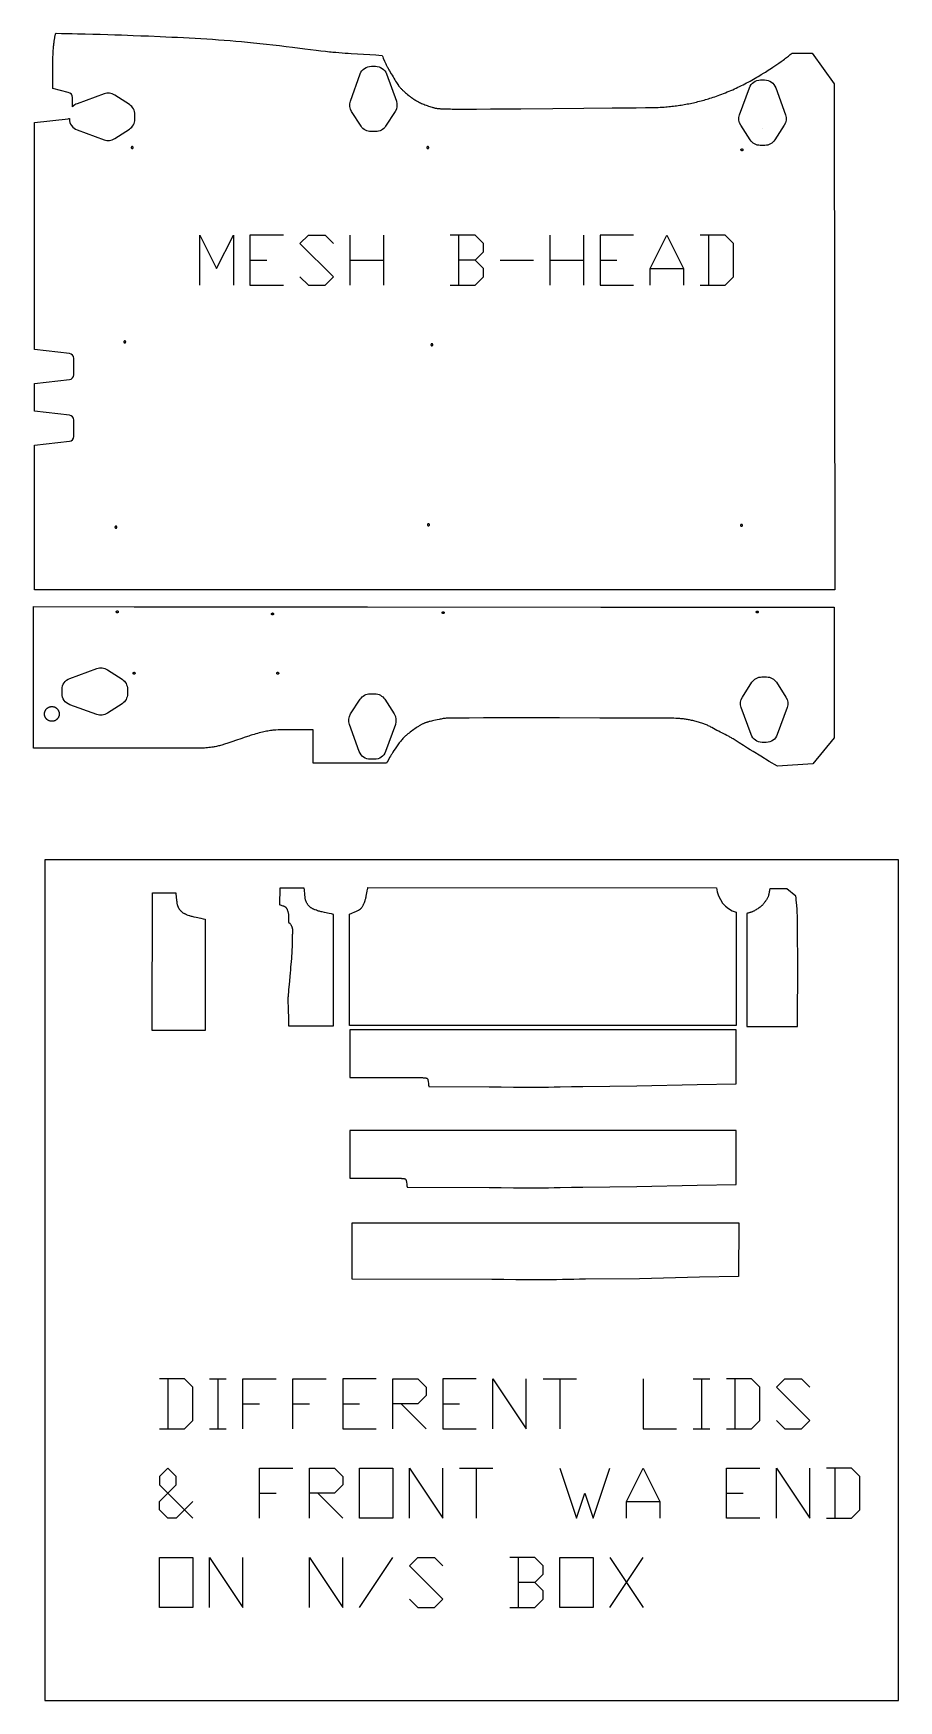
# Model space of a CAD drawing. Extents: x 0 to 9532, y -5852 to 7.
# Drawn here: x 0 to 1758, y -5852 to -2465 of the extents above; entities that cross this region are included whole.
import ezdxf

# ---------------------------------------------------------------- set-up
doc = ezdxf.new("R2010")
doc.units = 0
doc.layers.add('Default_Layer', color=1, linetype='CONTINUOUS')

msp = doc.modelspace()

# ---------------------------------------------------------------- linework, layer by layer
at = {"layer": 'Default_Layer'}
for points in [[(79.6, -2613.7), (79.6, -2594.7, 0.374799), (71, -2584.8), (39.7, -2576.9), (39.7, -2569.3), (39.6, -2565.7), (39.6, -2561.6), (39.5, -2556.2), (39.4, -2549.7), (39.4, -2542.4), (39.4, -2538.4), (39.4, -2534.3), (39.4, -2530.1), (39.5, -2525.8), (39.6, -2521.4), (39.7, -2517), (39.9, -2512.5), (40, -2508.1), (40.3, -2503.7), (40.5, -2499.3), (40.8, -2495), (41.2, -2490.9), (41.3, -2488.8), (41.5, -2486.9), (41.7, -2484.9), (42, -2483), (42.2, -2481.1), (42.4, -2479.3), (42.7, -2477.5), (43, -2475.8), (43.3, -2474.2), (43.6, -2472.6), (43.9, -2471.1), (44.2, -2469.6), (44.6, -2468.2), (44.9, -2466.9), (45.3, -2465.7), (45.7, -2464.5), (46.1, -2464.5), (57, -2464.7), (68, -2464.8), (78.9, -2465), (89.8, -2465.2), (105.2, -2465.6), (120.6, -2466), (136, -2466.4), (151.4, -2466.8), (165.3, -2467.3), (179.2, -2467.8), (190.9, -2468.2), (202.5, -2468.7), (218.1, -2469.3), (233.6, -2469.9), (257.3, -2470.9), (269.2, -2471.5), (281.1, -2472), (293, -2472.6), (304.9, -2473.2), (316.8, -2473.8), (328.7, -2474.5), (340.5, -2475.2), (352.4, -2475.9), (364.2, -2476.7), (376, -2477.5), (387.8, -2478.3), (399.5, -2479.2), (411.2, -2480.2), (422.9, -2481.1), (428.8, -2481.7), (434.8, -2482.2), (441, -2482.9), (447.3, -2483.5), (453.7, -2484.2), (460.2, -2484.9), (466.7, -2485.6), (473.3, -2486.3), (486.7, -2487.9), (500, -2489.5), (513.3, -2491.1), (526.4, -2492.7), (551.4, -2495.9), (563.1, -2497.3), (574.1, -2498.7), (584.2, -2499.9), (593.4, -2501), (597.6, -2501.5), (601.5, -2501.9), (605.1, -2502.3), (608.4, -2502.6), (614.6, -2503.1), (620.8, -2503.6), (627.1, -2504.1), (633.3, -2504.6), (639.6, -2505), (645.8, -2505.4), (658.3, -2506.2), (670.8, -2507), (683.3, -2507.7), (695.8, -2508.5), (702, -2508.9), (708.3, -2509.3), (709.6, -2512.2), (710.8, -2515.2), (713.4, -2521), (714.7, -2523.9), (716, -2526.8), (716.7, -2528.3), (717.4, -2529.7), (718.1, -2531.1), (718.8, -2532.5), (719.7, -2534.2), (720.8, -2536.2), (722.1, -2538.5), (723.6, -2541), (726.9, -2546.7), (728.6, -2549.7), (730.5, -2552.8), (732.3, -2555.8), (734.1, -2558.7), (735.8, -2561.5), (737.4, -2564.2), (739, -2566.5), (740.3, -2568.6), (741.5, -2570.3), (742, -2571), (742.5, -2571.6), (743.3, -2572.7), (744.2, -2573.7), (745.1, -2574.7), (746, -2575.8), (746.9, -2576.7), (747.9, -2577.7), (748.8, -2578.7), (749.8, -2579.7), (750.8, -2580.6), (751.8, -2581.5), (753.8, -2583.4), (755.9, -2585.1), (758, -2586.9), (760.2, -2588.8), (762.7, -2590.8), (764.1, -2591.9), (765.5, -2593), (767, -2594.1), (768.4, -2595.2), (770, -2596.3), (771.5, -2597.4), (773.1, -2598.4), (774.7, -2599.5), (776.3, -2600.5), (777.9, -2601.4), (779.4, -2602.3), (781, -2603.2), (782.6, -2604), (784.4, -2604.9), (786.4, -2605.8), (788.4, -2606.8), (790.6, -2607.7), (792.8, -2608.6), (795.2, -2609.6), (797.6, -2610.5), (800, -2611.4), (802.5, -2612.3), (805, -2613.1), (807.5, -2613.9), (810.1, -2614.7), (811.3, -2615), (812.6, -2615.3), (813.8, -2615.6), (815, -2615.9), (816.2, -2616.2), (817.4, -2616.4), (818.6, -2616.7), (819.9, -2616.9), (821.3, -2617.1), (822.7, -2617.2), (824.2, -2617.4), (825.7, -2617.5), (827.3, -2617.6), (828.9, -2617.7), (832.2, -2617.9), (835.8, -2618), (839.4, -2618.1), (843.1, -2618.2), (847, -2618.2), (850.8, -2618.3), (858.5, -2618.3), (862.4, -2618.3), (866.1, -2618.4), (869.8, -2618.5), (873.4, -2618.6), (899.8, -2618.4), (928.4, -2618.1), (990.3, -2617.6), (1054.9, -2617.1), (1118.2, -2616.6), (1175.9, -2616), (1201.5, -2615.8), (1224.1, -2615.6), (1243.3, -2615.3), (1258.5, -2615.1), (1264.5, -2615), (1269.3, -2614.9), (1272.9, -2614.8), (1274.2, -2614.7), (1275.1, -2614.7), (1278.3, -2614.5), (1281.4, -2614.2), (1284.6, -2614), (1287.7, -2613.7), (1290.8, -2613.4), (1294, -2613.1), (1297.1, -2612.7), (1300.3, -2612.3), (1303.4, -2612), (1306.5, -2611.5), (1309.6, -2611.1), (1312.8, -2610.7), (1315.9, -2610.2), (1319, -2609.7), (1322.1, -2609.1), (1325.2, -2608.6), (1328.3, -2608), (1331.4, -2607.4), (1334.5, -2606.8), (1337.6, -2606.1), (1340.7, -2605.5), (1343.8, -2604.8), (1346.8, -2604.1), (1349.9, -2603.3), (1353, -2602.6), (1356.1, -2601.8), (1359.1, -2601), (1362.2, -2600.1), (1365.2, -2599.2), (1368.3, -2598.4), (1371.3, -2597.4), (1374.3, -2596.5), (1377.4, -2595.5), (1380.6, -2594.4), (1384, -2593.3), (1387.4, -2592.1), (1390.9, -2590.8), (1394.6, -2589.4), (1398.2, -2588.1), (1401.9, -2586.6), (1405.7, -2585.2), (1409.4, -2583.6), (1413.2, -2582.1), (1416.9, -2580.5), (1420.6, -2579), (1424.2, -2577.4), (1427.7, -2575.8), (1431.2, -2574.2), (1434.6, -2572.5), (1438.1, -2570.8), (1441.6, -2569), (1445.1, -2567.2), (1448.7, -2565.4), (1452.2, -2563.5), (1455.7, -2561.6), (1459.1, -2559.7), (1462.5, -2557.7), (1465.9, -2555.8), (1469.2, -2553.9), (1472.4, -2552), (1475.5, -2550.2), (1478.5, -2548.4), (1484.1, -2545), (1486.9, -2543.3), (1489.8, -2541.4), (1492.8, -2539.5), (1495.9, -2537.4), (1499, -2535.3), (1502.1, -2533.2), (1508.2, -2529), (1513.9, -2525.1), (1518.9, -2521.6), (1522.9, -2518.7), (1525.7, -2516.7), (1527.7, -2515.3), (1529.7, -2513.8), (1531.6, -2512.3), (1533.6, -2510.8), (1537.5, -2507.7), (1541.4, -2504.7), (1581.8, -2504.7), (1626.5, -2567.1), (1627.2, -3081.2), (1628, -3595.3), (2.2, -3595.3), (2.2, -3301.1), (73.6, -3293.3, 0.374799), (82.2, -3283.4), (82.2, -3250, 0.374799), (73.6, -3240.1), (2.2, -3232.3), (2.2, -3175.9), (73.6, -3168, 0.374799), (82.2, -3158.1), (82.2, -3124.8, 0.374799), (73.6, -3114.9), (2.2, -3107), (2.2, -2645.8), (71, -2637.9, 0.058202), (73.2, -2637.4), (73.2, -2638.3, 0.315467), (89.1, -2660.8), (144.1, -2680.8, 0.234214), (165.3, -2678.4), (195.2, -2659.1, 0.25446), (206.2, -2638.9), (206.2, -2629.4, 0.25446), (195.2, -2609.2), (165.3, -2589.9, 0.234214), (144.1, -2587.5), (89.1, -2607.5, 0.119444), (79.6, -2613.7)], [(690.6, -2531.3), (694.8, -2531.3, -0.315467), (717.3, -2547.1), (737.3, -2602.2, -0.234214), (734.9, -2623.3), (715.6, -2653.2, -0.25446), (695.4, -2664.2), (685.8, -2664.2, -0.25446), (665.7, -2653.2), (646.4, -2623.3, -0.234214), (644, -2602.2), (663.9, -2547.1, -0.315467), (686.5, -2531.3), (690.6, -2531.3)], [(1481.1, -2559.2), (1485.2, -2559.2, -0.315467), (1507.8, -2575), (1527.7, -2630.1, -0.234214), (1525.3, -2651.3), (1506, -2681.2, -0.25446), (1485.9, -2692.2), (1476.3, -2692.2, -0.25446), (1456.2, -2681.2), (1436.9, -2651.3, -0.234214), (1434.5, -2630.1), (1454.4, -2575, -0.315467), (1477, -2559.2), (1481.1, -2559.2)], [(58.2, -3801.6), (58.2, -3797.5, -0.315467), (74, -3774.9), (129.1, -3754.9, -0.234214), (150.3, -3757.3), (180.2, -3776.7, -0.25446), (191.2, -3796.8), (191.2, -3806.4, -0.25446), (180.2, -3826.5), (150.3, -3845.8, -0.234214), (129.1, -3848.2), (74, -3828.3, -0.315467), (58.2, -3805.7), (58.2, -3801.6)], [(1484.5, -3904.9), (1480.3, -3904.9, -0.315467), (1457.8, -3889.1), (1437.8, -3834, -0.234214), (1440.2, -3812.8), (1459.5, -3782.9, -0.25446), (1479.7, -3772), (1489.2, -3772, -0.25446), (1509.4, -3782.9), (1528.7, -3812.8, -0.234214), (1531.1, -3834), (1511.1, -3889.1, -0.315467), (1488.6, -3904.9), (1484.5, -3904.9)], [(688.7, -3939.2), (684.5, -3939.2, -0.315467), (662, -3923.4), (642, -3868.3, -0.234214), (644.4, -3847.2), (663.7, -3817.2, -0.25446), (683.9, -3806.3), (693.4, -3806.3, -0.25446), (713.6, -3817.2), (732.9, -3847.2, -0.234214), (735.3, -3868.3), (715.3, -3923.4, -0.315467), (692.8, -3939.2), (688.7, -3939.2)], [(1427.4, -4250), (1427.4, -4480), (642.4, -4480), (642.4, -4253.6), (643.8, -4252.9), (645.3, -4252.3), (646.9, -4251.6), (648.5, -4251), (651.7, -4249.7), (653.2, -4249.1), (654.8, -4248.5), (656.4, -4247.8), (657.8, -4247.2), (659.3, -4246.5), (660.6, -4245.8), (661.3, -4245.4), (661.9, -4245.1), (662.5, -4244.7), (663, -4244.3), (663.6, -4243.9), (664.1, -4243.5), (664.6, -4243.1), (665, -4242.7), (665.4, -4242.3), (665.9, -4241.9), (666.3, -4241.4), (666.6, -4241), (667, -4240.5), (667.4, -4240), (668, -4239.1), (668.7, -4238.1), (669.3, -4237), (669.8, -4235.9), (670.4, -4234.9), (670.9, -4233.8), (671.4, -4232.6), (671.8, -4231.5), (672.3, -4230.4), (673.1, -4228.1), (673.9, -4225.8), (674.3, -4224.6), (674.7, -4223.4), (675.1, -4222), (675.5, -4220.5), (675.9, -4218.9), (676.2, -4217.3), (676.9, -4213.9), (677.6, -4210.4), (678.3, -4206.8), (679, -4203.3), (679.3, -4201.6), (679.7, -4200), (1387.9, -4200.3, 0.305173), (1427.4, -4250)]]:
    msp.add_lwpolyline(points, format="xyb", close=True, dxfattribs=at)
for points in [[(1481.3, -2657.4), (1481.3, -2657.4), (1481.3, -2657.4), (1481.3, -2657.4), (1481.3, -2657.4)], [(198.8, -2696.6), (198.8, -2696.8), (198.9, -2697), (198.9, -2697.2), (199, -2697.3), (199.1, -2697.5), (199.2, -2697.7), (199.3, -2697.8), (199.4, -2698), (199.6, -2698.1), (199.7, -2698.2), (199.9, -2698.3), (200, -2698.4), (200.2, -2698.5), (200.4, -2698.5), (200.6, -2698.6), (200.8, -2698.6), (201, -2698.6), (201.2, -2698.5), (201.4, -2698.5), (201.6, -2698.4), (201.8, -2698.3), (201.9, -2698.2), (202.1, -2698.1), (202.2, -2698), (202.4, -2697.8), (202.5, -2697.7), (202.6, -2697.5), (202.7, -2697.3), (202.7, -2697.2), (202.8, -2697), (202.8, -2696.8), (202.8, -2696.6), (202.8, -2696.4), (202.8, -2696.2), (202.7, -2696), (202.7, -2695.8), (202.6, -2695.6), (202.5, -2695.5), (202.4, -2695.3), (202.2, -2695.2), (202.1, -2695), (201.9, -2694.9), (201.8, -2694.8), (201.6, -2694.7), (201.4, -2694.7), (201.2, -2694.6), (201, -2694.6), (200.8, -2694.6), (200.6, -2694.6), (200.4, -2694.6), (200.2, -2694.7), (200, -2694.7), (199.9, -2694.8), (199.7, -2694.9), (199.6, -2695), (199.4, -2695.2), (199.3, -2695.3), (199.2, -2695.5), (199.1, -2695.6), (199, -2695.8), (198.9, -2696), (198.9, -2696.2), (198.8, -2696.4), (198.8, -2696.6)], [(799.1, -2696.6), (799.2, -2696.8), (799.2, -2697), (799.2, -2697.2), (799.3, -2697.3), (799.4, -2697.5), (799.5, -2697.7), (799.6, -2697.8), (799.7, -2698), (799.9, -2698.1), (800, -2698.2), (800.2, -2698.3), (800.4, -2698.4), (800.6, -2698.5), (800.7, -2698.5), (800.9, -2698.6), (801.1, -2698.6), (801.4, -2698.6), (801.6, -2698.5), (801.7, -2698.5), (801.9, -2698.4), (802.1, -2698.3), (802.3, -2698.2), (802.4, -2698.1), (802.6, -2698), (802.7, -2697.8), (802.8, -2697.7), (802.9, -2697.5), (803, -2697.3), (803.1, -2697.2), (803.1, -2697), (803.1, -2696.8), (803.1, -2696.6), (803.1, -2696.4), (803.1, -2696.2), (803.1, -2696), (803, -2695.8), (802.9, -2695.6), (802.8, -2695.5), (802.7, -2695.3), (802.6, -2695.2), (802.4, -2695), (802.3, -2694.9), (802.1, -2694.8), (801.9, -2694.7), (801.7, -2694.7), (801.6, -2694.6), (801.4, -2694.6), (801.1, -2694.6), (800.9, -2694.6), (800.7, -2694.6), (800.6, -2694.7), (800.4, -2694.7), (800.2, -2694.8), (800, -2694.9), (799.9, -2695), (799.7, -2695.2), (799.6, -2695.3), (799.5, -2695.5), (799.4, -2695.6), (799.3, -2695.8), (799.2, -2696), (799.2, -2696.2), (799.2, -2696.4), (799.1, -2696.6)], [(1437.3, -2701), (1437.3, -2700.8), (1437.4, -2700.6), (1437.4, -2700.4), (1437.5, -2700.3), (1437.6, -2700.1), (1437.7, -2699.9), (1437.8, -2699.8), (1437.9, -2699.6), (1438.1, -2699.5), (1438.2, -2699.4), (1438.4, -2699.3), (1438.5, -2699.2), (1438.7, -2699.1), (1438.9, -2699.1), (1439.1, -2699), (1439.3, -2699), (1439.5, -2699), (1439.7, -2699.1), (1439.9, -2699.1), (1440.1, -2699.2), (1440.3, -2699.3), (1440.4, -2699.4), (1440.6, -2699.5), (1440.7, -2699.6), (1440.9, -2699.8), (1441, -2699.9), (1441.1, -2700.1), (1441.2, -2700.3), (1441.2, -2700.4), (1441.3, -2700.6), (1441.3, -2700.8), (1441.3, -2701), (1441.3, -2701.2), (1441.3, -2701.4), (1441.2, -2701.6), (1441.2, -2701.8), (1441.1, -2702), (1441, -2702.2), (1440.9, -2702.3), (1440.7, -2702.4), (1440.6, -2702.6), (1440.4, -2702.7), (1440.3, -2702.8), (1440.1, -2702.9), (1439.9, -2702.9), (1439.7, -2703), (1439.5, -2703), (1439.3, -2703), (1439.1, -2703), (1438.9, -2703), (1438.7, -2702.9), (1438.5, -2702.9), (1438.4, -2702.8), (1438.2, -2702.7), (1438.1, -2702.6), (1437.9, -2702.4), (1437.8, -2702.3), (1437.7, -2702.2), (1437.6, -2702), (1437.5, -2701.8), (1437.4, -2701.6), (1437.4, -2701.4), (1437.3, -2701.2), (1437.3, -2701)], [(183.7, -3091.4), (183.7, -3091.6), (183.7, -3091.8), (183.8, -3092), (183.8, -3092.2), (183.9, -3092.4), (184, -3092.5), (184.1, -3092.7), (184.3, -3092.8), (184.4, -3093), (184.6, -3093.1), (184.7, -3093.2), (184.9, -3093.3), (185.1, -3093.3), (185.3, -3093.4), (185.5, -3093.4), (185.7, -3093.4), (185.9, -3093.4), (186.1, -3093.4), (186.3, -3093.3), (186.5, -3093.3), (186.6, -3093.2), (186.8, -3093.1), (186.9, -3093), (187.1, -3092.8), (187.2, -3092.7), (187.3, -3092.5), (187.4, -3092.4), (187.5, -3092.2), (187.6, -3092), (187.6, -3091.8), (187.7, -3091.6), (187.7, -3091.4), (187.7, -3091.2), (187.6, -3091), (187.6, -3090.8), (187.5, -3090.6), (187.4, -3090.5), (187.3, -3090.3), (187.2, -3090.2), (187.1, -3090), (186.9, -3089.9), (186.8, -3089.8), (186.6, -3089.7), (186.5, -3089.6), (186.3, -3089.5), (186.1, -3089.5), (185.9, -3089.4), (185.7, -3089.4), (185.5, -3089.4), (185.3, -3089.5), (185.1, -3089.5), (184.9, -3089.6), (184.7, -3089.7), (184.6, -3089.8), (184.4, -3089.9), (184.3, -3090), (184.1, -3090.2), (184, -3090.3), (183.9, -3090.5), (183.8, -3090.6), (183.8, -3090.8), (183.7, -3091), (183.7, -3091.2), (183.7, -3091.4)], [(807.5, -3097.1), (807.5, -3097.3), (807.6, -3097.5), (807.6, -3097.7), (807.7, -3097.8), (807.8, -3098), (807.9, -3098.2), (808, -3098.3), (808.1, -3098.5), (808.3, -3098.6), (808.4, -3098.7), (808.6, -3098.8), (808.8, -3098.9), (808.9, -3099), (809.1, -3099), (809.3, -3099.1), (809.5, -3099.1), (809.7, -3099.1), (809.9, -3099), (810.1, -3099), (810.3, -3098.9), (810.5, -3098.8), (810.7, -3098.7), (810.8, -3098.6), (811, -3098.5), (811.1, -3098.3), (811.2, -3098.2), (811.3, -3098), (811.4, -3097.8), (811.4, -3097.7), (811.5, -3097.5), (811.5, -3097.3), (811.5, -3097.1), (811.5, -3096.9), (811.5, -3096.7), (811.4, -3096.5), (811.4, -3096.3), (811.3, -3096.1), (811.2, -3095.9), (811.1, -3095.8), (811, -3095.7), (810.8, -3095.5), (810.7, -3095.4), (810.5, -3095.3), (810.3, -3095.2), (810.1, -3095.2), (809.9, -3095.1), (809.7, -3095.1), (809.5, -3095.1), (809.3, -3095.1), (809.1, -3095.1), (808.9, -3095.2), (808.8, -3095.2), (808.6, -3095.3), (808.4, -3095.4), (808.3, -3095.5), (808.1, -3095.7), (808, -3095.8), (807.9, -3095.9), (807.8, -3096.1), (807.7, -3096.3), (807.6, -3096.5), (807.6, -3096.7), (807.5, -3096.9), (807.5, -3097.1)], [(165.8, -3467.6), (165.8, -3467.8), (165.8, -3468), (165.8, -3468.2), (165.9, -3468.4), (166, -3468.6), (166.1, -3468.7), (166.2, -3468.9), (166.3, -3469), (166.5, -3469.2), (166.6, -3469.3), (166.8, -3469.4), (167, -3469.5), (167.2, -3469.5), (167.4, -3469.6), (167.6, -3469.6), (167.8, -3469.6), (168, -3469.6), (168.2, -3469.6), (168.4, -3469.5), (168.5, -3469.5), (168.7, -3469.4), (168.9, -3469.3), (169, -3469.2), (169.2, -3469), (169.3, -3468.9), (169.4, -3468.7), (169.5, -3468.6), (169.6, -3468.4), (169.7, -3468.2), (169.7, -3468), (169.7, -3467.8), (169.8, -3467.6), (169.7, -3467.4), (169.7, -3467.2), (169.7, -3467), (169.6, -3466.8), (169.5, -3466.7), (169.4, -3466.5), (169.3, -3466.3), (169.2, -3466.2), (169, -3466.1), (168.9, -3466), (168.7, -3465.9), (168.5, -3465.8), (168.4, -3465.7), (168.2, -3465.7), (168, -3465.6), (167.8, -3465.6), (167.6, -3465.6), (167.4, -3465.7), (167.2, -3465.7), (167, -3465.8), (166.8, -3465.9), (166.6, -3466), (166.5, -3466.1), (166.3, -3466.2), (166.2, -3466.3), (166.1, -3466.5), (166, -3466.7), (165.9, -3466.8), (165.8, -3467), (165.8, -3467.2), (165.8, -3467.4), (165.8, -3467.6)], [(800.5, -3462.9), (800.5, -3463.1), (800.6, -3463.3), (800.6, -3463.5), (800.7, -3463.7), (800.8, -3463.8), (800.9, -3464), (801, -3464.2), (801.1, -3464.3), (801.2, -3464.4), (801.4, -3464.5), (801.6, -3464.6), (801.7, -3464.7), (801.9, -3464.8), (802.1, -3464.8), (802.3, -3464.9), (802.5, -3464.9), (802.7, -3464.9), (802.9, -3464.8), (803.1, -3464.8), (803.3, -3464.7), (803.5, -3464.6), (803.6, -3464.5), (803.8, -3464.4), (803.9, -3464.3), (804.1, -3464.2), (804.2, -3464), (804.3, -3463.8), (804.4, -3463.7), (804.4, -3463.5), (804.5, -3463.3), (804.5, -3463.1), (804.5, -3462.9), (804.5, -3462.7), (804.5, -3462.5), (804.4, -3462.3), (804.4, -3462.1), (804.3, -3461.9), (804.2, -3461.8), (804.1, -3461.6), (803.9, -3461.5), (803.8, -3461.3), (803.6, -3461.2), (803.5, -3461.1), (803.3, -3461), (803.1, -3461), (802.9, -3460.9), (802.7, -3460.9), (802.5, -3460.9), (802.3, -3460.9), (802.1, -3460.9), (801.9, -3461), (801.7, -3461), (801.6, -3461.1), (801.4, -3461.2), (801.2, -3461.3), (801.1, -3461.5), (801, -3461.6), (800.9, -3461.8), (800.8, -3461.9), (800.7, -3462.1), (800.6, -3462.3), (800.6, -3462.5), (800.5, -3462.7), (800.5, -3462.9)], [(1436.3, -3464), (1436.3, -3464.2), (1436.4, -3464.4), (1436.4, -3464.6), (1436.5, -3464.8), (1436.6, -3465), (1436.7, -3465.2), (1436.8, -3465.3), (1436.9, -3465.5), (1437, -3465.6), (1437.2, -3465.7), (1437.4, -3465.8), (1437.5, -3465.9), (1437.7, -3465.9), (1437.9, -3466), (1438.1, -3466), (1438.3, -3466), (1438.5, -3466), (1438.7, -3466), (1438.9, -3465.9), (1439.1, -3465.9), (1439.3, -3465.8), (1439.4, -3465.7), (1439.6, -3465.6), (1439.7, -3465.5), (1439.9, -3465.3), (1440, -3465.2), (1440.1, -3465), (1440.2, -3464.8), (1440.2, -3464.6), (1440.3, -3464.4), (1440.3, -3464.2), (1440.3, -3464), (1440.3, -3463.8), (1440.3, -3463.6), (1440.2, -3463.4), (1440.2, -3463.3), (1440.1, -3463.1), (1440, -3462.9), (1439.9, -3462.8), (1439.7, -3462.6), (1439.6, -3462.5), (1439.4, -3462.4), (1439.3, -3462.3), (1439.1, -3462.2), (1438.9, -3462.1), (1438.7, -3462.1), (1438.5, -3462), (1438.3, -3462), (1438.1, -3462), (1437.9, -3462.1), (1437.7, -3462.1), (1437.5, -3462.2), (1437.4, -3462.3), (1437.2, -3462.4), (1437, -3462.5), (1436.9, -3462.6), (1436.8, -3462.8), (1436.7, -3462.9), (1436.6, -3463.1), (1436.5, -3463.3), (1436.4, -3463.4), (1436.4, -3463.6), (1436.3, -3463.8), (1436.3, -3464)], [(0, -3916.6), (0, -3629.1), (204.7, -3629.2), (678.6, -3629.6), (1152.5, -3629.9), (1626.4, -3630.2), (1626.4, -3895.4), (1583, -3948.7), (1511.2, -3953.4), (1494.8, -3943.5), (1477.6, -3933.1), (1462.1, -3923.7), (1455.7, -3919.8), (1450.8, -3916.8), (1448.7, -3915.4), (1446.6, -3914.1), (1442.3, -3911.3), (1433.5, -3905.5), (1429.3, -3902.8), (1425.2, -3900.2), (1423.3, -3898.9), (1421.5, -3897.8), (1419.7, -3896.7), (1418.1, -3895.8), (1416.5, -3894.9), (1414.9, -3894), (1413.3, -3893.1), (1411.7, -3892.3), (1408.4, -3890.6), (1405.1, -3888.9), (1398.6, -3885.7), (1395.3, -3884), (1392, -3882.4), (1390.2, -3881.4), (1388.5, -3880.5), (1385, -3878.6), (1381.5, -3876.6), (1378, -3874.7), (1376.2, -3873.7), (1374.4, -3872.8), (1372.6, -3871.9), (1370.9, -3871), (1369.1, -3870.1), (1367.2, -3869.3), (1365.4, -3868.5), (1363.5, -3867.8), (1361.6, -3867.1), (1359.6, -3866.4), (1357.5, -3865.7), (1355.4, -3865), (1353.1, -3864.3), (1350.9, -3863.6), (1348.6, -3863), (1346.3, -3862.4), (1343.9, -3861.8), (1341.6, -3861.2), (1339.3, -3860.7), (1337.1, -3860.2), (1334.9, -3859.7), (1332.7, -3859.2), (1330.6, -3858.8), (1328.6, -3858.5), (1326.6, -3858.1), (1324.7, -3857.9), (1322.7, -3857.6), (1320.7, -3857.3), (1318.8, -3857.1), (1316.8, -3856.9), (1314.8, -3856.8), (1312.8, -3856.6), (1308.8, -3856.3), (1304.9, -3856.1), (1300.9, -3856), (1296.9, -3855.8), (1294.7, -3855.7), (1290.1, -3855.7), (1274.7, -3855.6), (1251.7, -3855.5), (1222.5, -3855.5), (1188.3, -3855.4), (1150.4, -3855.4), (1068.4, -3855.3), (1026.7, -3855.3), (986.4, -3855.3), (948.5, -3855.3), (914.4, -3855.3), (885.3, -3855.4), (862.4, -3855.5), (853.7, -3855.6), (847, -3855.6), (842.5, -3855.7), (841.1, -3855.7), (840.4, -3855.8), (838.5, -3856), (836.5, -3856.2), (834.5, -3856.5), (832.5, -3856.7), (830.5, -3857.1), (828.4, -3857.4), (826.4, -3857.8), (824.4, -3858.1), (820.5, -3858.9), (816.9, -3859.7), (813.7, -3860.4), (811, -3861), (808.6, -3861.6), (806.1, -3862.2), (803.7, -3862.8), (801.3, -3863.5), (800.1, -3863.9), (798.9, -3864.2), (797.7, -3864.6), (796.6, -3865), (795.4, -3865.5), (794.2, -3865.9), (793.1, -3866.4), (792, -3866.9), (790.8, -3867.4), (789.6, -3868), (788.5, -3868.6), (787.3, -3869.3), (786.1, -3870), (784.8, -3870.7), (783.6, -3871.5), (782.4, -3872.3), (779.9, -3873.9), (777.5, -3875.5), (775, -3877.2), (772.7, -3878.9), (770.3, -3880.6), (767.9, -3882.3), (765.5, -3884.1), (763.1, -3885.9), (760.7, -3887.7), (759.5, -3888.7), (758.3, -3889.7), (757.1, -3890.7), (755.9, -3891.7), (754.8, -3892.8), (753.6, -3893.8), (752.6, -3894.9), (751.5, -3895.9), (750.9, -3896.6), (750.3, -3897.3), (749, -3898.8), (747.6, -3900.4), (746.2, -3902.2), (744.8, -3904), (743.3, -3906), (741.9, -3908), (740.4, -3910), (738.9, -3912), (737.5, -3914.1), (734.8, -3918), (732.4, -3921.6), (730.4, -3924.6), (729.5, -3926), (728.6, -3927.3), (727.8, -3928.7), (726.9, -3930.1), (725.3, -3932.9), (723.6, -3935.8), (720.4, -3941.4), (718.8, -3944.3), (717.2, -3947.1), (568.1, -3947.1), (568.1, -3879.6), (537.9, -3879.6), (513.9, -3879.6), (504.6, -3879.7), (497.5, -3879.7), (492.6, -3879.8), (491.1, -3879.8), (490.2, -3879.9), (488.8, -3880), (487.5, -3880.1), (486.1, -3880.3), (484.7, -3880.5), (481.9, -3880.9), (479.1, -3881.3), (476.4, -3881.8), (473.6, -3882.4), (470.9, -3882.9), (468.2, -3883.5), (465.3, -3884.2), (462.2, -3884.9), (459, -3885.7), (455.6, -3886.6), (452.2, -3887.6), (448.8, -3888.6), (445.4, -3889.5), (442.2, -3890.5), (440.2, -3891.1), (437.5, -3892), (430.3, -3894.4), (421.7, -3897.4), (412.3, -3900.6), (403.1, -3903.7), (394.8, -3906.5), (388.4, -3908.7), (386.1, -3909.4), (384.7, -3909.9), (382.5, -3910.5), (380.4, -3911.1), (378.2, -3911.6), (376.1, -3912.1), (373.9, -3912.6), (371.8, -3913.1), (369.6, -3913.6), (367.4, -3914), (365.1, -3914.3), (362.4, -3914.7), (359.6, -3915.1), (356.6, -3915.5), (353.5, -3915.8), (350.4, -3916.1), (347.3, -3916.4), (344.3, -3916.6), (343, -3916.6), (341.7, -3916.6), (337.8, -3916.7), (333.8, -3916.7), (322.8, -3916.7), (311.7, -3916.8), (289.7, -3916.8), (252.2, -3916.8), (214.8, -3916.8), (139.8, -3916.7), (69.9, -3916.6), (0, -3916.6)], [(172.4, -3639.7), (172.4, -3639.9), (172.3, -3640.1), (172.3, -3640.3), (172.2, -3640.5), (172.1, -3640.7), (172, -3640.8), (171.9, -3641), (171.8, -3641.1), (171.7, -3641.3), (171.5, -3641.4), (171.3, -3641.5), (171.2, -3641.6), (171, -3641.6), (170.8, -3641.7), (170.6, -3641.7), (170.4, -3641.7), (170.2, -3641.7), (170, -3641.7), (169.8, -3641.6), (169.6, -3641.6), (169.4, -3641.5), (169.3, -3641.4), (169.1, -3641.3), (169, -3641.1), (168.8, -3641), (168.7, -3640.8), (168.6, -3640.7), (168.5, -3640.5), (168.5, -3640.3), (168.4, -3640.1), (168.4, -3639.9), (168.4, -3639.7), (168.4, -3639.5), (168.4, -3639.3), (168.5, -3639.1), (168.5, -3638.9), (168.6, -3638.8), (168.7, -3638.6), (168.8, -3638.4), (169, -3638.3), (169.1, -3638.2), (169.3, -3638), (169.4, -3637.9), (169.6, -3637.9), (169.8, -3637.8), (170, -3637.7), (170.2, -3637.7), (170.4, -3637.7), (170.6, -3637.7), (170.8, -3637.7), (171, -3637.8), (171.2, -3637.9), (171.3, -3637.9), (171.5, -3638), (171.7, -3638.2), (171.8, -3638.3), (171.9, -3638.4), (172, -3638.6), (172.1, -3638.8), (172.2, -3638.9), (172.3, -3639.1), (172.3, -3639.3), (172.4, -3639.5), (172.4, -3639.7)], [(487.9, -3644), (487.9, -3644.2), (487.8, -3644.4), (487.8, -3644.6), (487.7, -3644.8), (487.6, -3645), (487.5, -3645.1), (487.4, -3645.3), (487.3, -3645.4), (487.1, -3645.6), (487, -3645.7), (486.8, -3645.8), (486.6, -3645.9), (486.5, -3645.9), (486.3, -3646), (486.1, -3646), (485.9, -3646), (485.7, -3646), (485.5, -3646), (485.3, -3645.9), (485.1, -3645.9), (484.9, -3645.8), (484.7, -3645.7), (484.6, -3645.6), (484.5, -3645.4), (484.3, -3645.3), (484.2, -3645.1), (484.1, -3645), (484, -3644.8), (484, -3644.6), (483.9, -3644.4), (483.9, -3644.2), (483.9, -3644), (483.9, -3643.8), (483.9, -3643.6), (484, -3643.4), (484, -3643.2), (484.1, -3643.1), (484.2, -3642.9), (484.3, -3642.7), (484.5, -3642.6), (484.6, -3642.5), (484.7, -3642.4), (484.9, -3642.3), (485.1, -3642.2), (485.3, -3642.1), (485.5, -3642.1), (485.7, -3642), (485.9, -3642), (486.1, -3642), (486.3, -3642.1), (486.5, -3642.1), (486.6, -3642.2), (486.8, -3642.3), (487, -3642.4), (487.1, -3642.5), (487.3, -3642.6), (487.4, -3642.7), (487.5, -3642.9), (487.6, -3643.1), (487.7, -3643.2), (487.8, -3643.4), (487.8, -3643.6), (487.9, -3643.8), (487.9, -3644)], [(834.4, -3641.4), (834.4, -3641.7), (834.4, -3641.9), (834.3, -3642), (834.3, -3642.2), (834.2, -3642.4), (834.1, -3642.6), (834, -3642.7), (833.8, -3642.9), (833.7, -3643), (833.5, -3643.1), (833.4, -3643.2), (833.2, -3643.3), (833, -3643.4), (832.8, -3643.4), (832.6, -3643.4), (832.4, -3643.4), (832.2, -3643.4), (832, -3643.4), (831.8, -3643.4), (831.6, -3643.3), (831.5, -3643.2), (831.3, -3643.1), (831.1, -3643), (831, -3642.9), (830.9, -3642.7), (830.7, -3642.6), (830.6, -3642.4), (830.6, -3642.2), (830.5, -3642), (830.4, -3641.9), (830.4, -3641.7), (830.4, -3641.4), (830.4, -3641.2), (830.4, -3641), (830.5, -3640.9), (830.6, -3640.7), (830.6, -3640.5), (830.7, -3640.3), (830.9, -3640.2), (831, -3640), (831.1, -3639.9), (831.3, -3639.8), (831.5, -3639.7), (831.6, -3639.6), (831.8, -3639.5), (832, -3639.5), (832.2, -3639.5), (832.4, -3639.4), (832.6, -3639.5), (832.8, -3639.5), (833, -3639.5), (833.2, -3639.6), (833.4, -3639.7), (833.5, -3639.8), (833.7, -3639.9), (833.8, -3640), (834, -3640.2), (834.1, -3640.3), (834.2, -3640.5), (834.3, -3640.7), (834.3, -3640.9), (834.4, -3641), (834.4, -3641.2), (834.4, -3641.4)], [(1472.4, -3640), (1472.4, -3640.2), (1472.3, -3640.4), (1472.3, -3640.6), (1472.2, -3640.8), (1472.1, -3640.9), (1472, -3641.1), (1471.9, -3641.3), (1471.8, -3641.4), (1471.6, -3641.5), (1471.5, -3641.6), (1471.3, -3641.7), (1471.1, -3641.8), (1471, -3641.9), (1470.8, -3641.9), (1470.6, -3642), (1470.4, -3642), (1470.2, -3642), (1470, -3641.9), (1469.8, -3641.9), (1469.6, -3641.8), (1469.4, -3641.7), (1469.2, -3641.6), (1469.1, -3641.5), (1469, -3641.4), (1468.8, -3641.3), (1468.7, -3641.1), (1468.6, -3640.9), (1468.5, -3640.8), (1468.5, -3640.6), (1468.4, -3640.4), (1468.4, -3640.2), (1468.4, -3640), (1468.4, -3639.8), (1468.4, -3639.6), (1468.5, -3639.4), (1468.5, -3639.2), (1468.6, -3639), (1468.7, -3638.9), (1468.8, -3638.7), (1469, -3638.6), (1469.1, -3638.4), (1469.2, -3638.3), (1469.4, -3638.2), (1469.6, -3638.1), (1469.8, -3638.1), (1470, -3638), (1470.2, -3638), (1470.4, -3638), (1470.6, -3638), (1470.8, -3638), (1471, -3638.1), (1471.1, -3638.1), (1471.3, -3638.2), (1471.5, -3638.3), (1471.6, -3638.4), (1471.8, -3638.6), (1471.9, -3638.7), (1472, -3638.9), (1472.1, -3639), (1472.2, -3639.2), (1472.3, -3639.4), (1472.3, -3639.6), (1472.4, -3639.8), (1472.4, -3640)], [(206.5, -3764.4), (206.5, -3764.6), (206.5, -3764.8), (206.5, -3765), (206.4, -3765.2), (206.3, -3765.4), (206.2, -3765.5), (206.1, -3765.7), (206, -3765.8), (205.8, -3765.9), (205.7, -3766.1), (205.5, -3766.2), (205.3, -3766.2), (205.1, -3766.3), (204.9, -3766.4), (204.8, -3766.4), (204.5, -3766.4), (204.3, -3766.4), (204.1, -3766.4), (204, -3766.3), (203.8, -3766.2), (203.6, -3766.2), (203.4, -3766.1), (203.3, -3765.9), (203.1, -3765.8), (203, -3765.7), (202.9, -3765.5), (202.8, -3765.4), (202.7, -3765.2), (202.6, -3765), (202.6, -3764.8), (202.6, -3764.6), (202.5, -3764.4), (202.6, -3764.2), (202.6, -3764), (202.6, -3763.8), (202.7, -3763.6), (202.8, -3763.5), (202.9, -3763.3), (203, -3763.1), (203.1, -3763), (203.3, -3762.9), (203.4, -3762.7), (203.6, -3762.6), (203.8, -3762.6), (204, -3762.5), (204.1, -3762.4), (204.3, -3762.4), (204.5, -3762.4), (204.8, -3762.4), (204.9, -3762.4), (205.1, -3762.5), (205.3, -3762.6), (205.5, -3762.6), (205.7, -3762.7), (205.8, -3762.9), (206, -3763), (206.1, -3763.1), (206.2, -3763.3), (206.3, -3763.5), (206.4, -3763.6), (206.5, -3763.8), (206.5, -3764), (206.5, -3764.2), (206.5, -3764.4)], [(498.3, -3764.4), (498.3, -3764.6), (498.3, -3764.8), (498.2, -3765), (498.2, -3765.2), (498.1, -3765.4), (498, -3765.5), (497.9, -3765.7), (497.7, -3765.8), (497.6, -3765.9), (497.4, -3766.1), (497.3, -3766.2), (497.1, -3766.2), (496.9, -3766.3), (496.7, -3766.4), (496.5, -3766.4), (496.3, -3766.4), (496.1, -3766.4), (495.9, -3766.4), (495.7, -3766.3), (495.5, -3766.2), (495.4, -3766.2), (495.2, -3766.1), (495, -3765.9), (494.9, -3765.8), (494.8, -3765.7), (494.7, -3765.5), (494.6, -3765.4), (494.5, -3765.2), (494.4, -3765), (494.4, -3764.8), (494.3, -3764.6), (494.3, -3764.4), (494.3, -3764.2), (494.4, -3764), (494.4, -3763.8), (494.5, -3763.6), (494.6, -3763.4), (494.7, -3763.3), (494.8, -3763.1), (494.9, -3763), (495, -3762.9), (495.2, -3762.7), (495.4, -3762.6), (495.5, -3762.6), (495.7, -3762.5), (495.9, -3762.4), (496.1, -3762.4), (496.3, -3762.4), (496.5, -3762.4), (496.7, -3762.4), (496.9, -3762.5), (497.1, -3762.6), (497.3, -3762.6), (497.4, -3762.7), (497.6, -3762.9), (497.7, -3763), (497.9, -3763.1), (498, -3763.3), (498.1, -3763.4), (498.2, -3763.6), (498.2, -3763.8), (498.3, -3764), (498.3, -3764.2), (498.3, -3764.4)], [(22.6, -3847.1), (22.6, -3846.3), (22.7, -3845.6), (22.8, -3844.8), (22.9, -3844.1), (23.1, -3843.4), (23.3, -3842.6), (23.5, -3841.9), (23.8, -3841.3), (24.1, -3840.6), (24.4, -3840), (24.8, -3839.3), (25.2, -3838.7), (25.6, -3838.1), (26, -3837.6), (26.5, -3837), (27, -3836.5), (27.5, -3836), (28.1, -3835.5), (28.6, -3835.1), (29.2, -3834.7), (29.8, -3834.3), (30.5, -3833.9), (31.1, -3833.6), (31.8, -3833.3), (32.5, -3833), (33.1, -3832.8), (33.9, -3832.6), (34.6, -3832.4), (35.3, -3832.3), (36.1, -3832.2), (36.8, -3832.1), (37.6, -3832.1), (38.4, -3832.1), (39.1, -3832.2), (39.9, -3832.3), (40.6, -3832.4), (41.4, -3832.6), (42.1, -3832.8), (42.8, -3833), (43.4, -3833.3), (44.1, -3833.6), (44.8, -3833.9), (45.4, -3834.3), (46, -3834.7), (46.6, -3835.1), (47.2, -3835.5), (47.7, -3836), (48.2, -3836.5), (48.7, -3837), (49.2, -3837.6), (49.6, -3838.1), (50, -3838.7), (50.4, -3839.3), (50.8, -3840), (51.1, -3840.6), (51.4, -3841.3), (51.7, -3841.9), (51.9, -3842.6), (52.1, -3843.4), (52.3, -3844.1), (52.4, -3844.8), (52.5, -3845.6), (52.6, -3846.3), (52.6, -3847.1), (52.6, -3847.9), (52.5, -3848.6), (52.4, -3849.4), (52.3, -3850.1), (52.1, -3850.9), (51.9, -3851.6), (51.7, -3852.3), (51.4, -3852.9), (51.1, -3853.6), (50.8, -3854.3), (50.4, -3854.9), (50, -3855.5), (49.6, -3856.1), (49.2, -3856.6), (48.7, -3857.2), (48.2, -3857.7), (47.7, -3858.2), (47.2, -3858.7), (46.6, -3859.1), (46, -3859.5), (45.4, -3859.9), (44.8, -3860.3), (44.1, -3860.6), (43.4, -3860.9), (42.8, -3861.2), (42.1, -3861.4), (41.4, -3861.6), (40.6, -3861.8), (39.9, -3861.9), (39.1, -3862), (38.4, -3862.1), (37.6, -3862.1), (36.8, -3862.1), (36.1, -3862), (35.3, -3861.9), (34.6, -3861.8), (33.9, -3861.6), (33.1, -3861.4), (32.5, -3861.2), (31.8, -3860.9), (31.1, -3860.6), (30.5, -3860.3), (29.8, -3859.9), (29.2, -3859.5), (28.6, -3859.1), (28.1, -3858.7), (27.5, -3858.2), (27, -3857.7), (26.5, -3857.2), (26, -3856.6), (25.6, -3856.1), (25.2, -3855.5), (24.8, -3854.9), (24.4, -3854.3), (24.1, -3853.6), (23.8, -3852.9), (23.5, -3852.3), (23.3, -3851.6), (23.1, -3850.9), (22.9, -3850.1), (22.8, -3849.4), (22.7, -3848.6), (22.6, -3847.9), (22.6, -3847.1)], [(23.3, -5851.5), (1757.5, -5851.5), (1757.5, -4143.2), (23.3, -4143.2), (23.3, -5851.5)], [(23.3, -5851.5), (1757.5, -5851.5), (1757.5, -4143.2), (23.3, -4143.2), (23.3, -5851.5)], [(241.6, -4490.3), (242.1, -4210.4), (289.3, -4210.4), (289.5, -4212), (289.7, -4213.6), (290.1, -4217.1), (290.4, -4220.7), (290.7, -4224.3), (290.9, -4226.1), (291.1, -4227.8), (291.3, -4229.4), (291.5, -4230.9), (291.7, -4232.3), (291.9, -4233.6), (292.1, -4234.2), (292.2, -4234.7), (292.4, -4235.2), (292.5, -4235.7), (292.9, -4236.6), (293.2, -4237.5), (293.6, -4238.4), (294, -4239.2), (294.4, -4240.1), (294.8, -4241), (295.3, -4241.8), (295.8, -4242.6), (296.3, -4243.4), (296.8, -4244.2), (297.4, -4245), (298, -4245.8), (298.6, -4246.5), (299.2, -4247.2), (299.9, -4247.9), (300.6, -4248.5), (301.3, -4249.2), (302.1, -4249.8), (302.9, -4250.4), (303.8, -4250.9), (304.7, -4251.5), (305.7, -4252), (306.7, -4252.5), (307.7, -4253), (308.8, -4253.5), (309.8, -4254), (310.9, -4254.5), (312, -4254.9), (314.1, -4255.7), (316.2, -4256.5), (317.4, -4256.9), (318.8, -4257.3), (320.4, -4257.7), (322.1, -4258.2), (324.1, -4258.6), (326.1, -4259.1), (330.6, -4260.1), (340, -4262.1), (344.6, -4263.1), (348.9, -4264.1), (349, -4490.5), (241.6, -4490.3)], [(500.9, -4200.8), (499.7, -4234.5), (500.5, -4234.8), (501.3, -4235.1), (503.1, -4235.6), (504.8, -4236.1), (506.5, -4236.7), (507.4, -4237), (508.2, -4237.2), (509, -4237.5), (509.7, -4237.9), (510.4, -4238.2), (511, -4238.6), (511.6, -4239), (511.9, -4239.2), (512.1, -4239.4), (512.6, -4239.8), (513, -4240.3), (513.4, -4240.9), (513.8, -4241.4), (514.2, -4242), (514.5, -4242.6), (514.9, -4243.3), (515.2, -4243.9), (515.4, -4244.5), (515.7, -4245.2), (516.2, -4246.4), (516.9, -4248.5), (517.2, -4249.3), (517.5, -4250.2), (517.7, -4251.1), (517.9, -4252), (518.1, -4253), (518.2, -4253.9), (518.3, -4254.8), (518.4, -4255.7), (518.5, -4256.3), (518.5, -4257), (518.5, -4259), (518.4, -4261.3), (518.4, -4263.7), (518.3, -4266.1), (518.3, -4268.2), (518.3, -4269.1), (518.3, -4269.8), (518.4, -4270.3), (518.4, -4270.4), (518.4, -4270.5), (518.5, -4270.7), (518.6, -4270.8), (518.7, -4270.9), (518.9, -4271.1), (519.2, -4271.3), (519.5, -4271.4), (519.8, -4271.6), (520.1, -4271.8), (520.4, -4272), (520.6, -4272.1), (520.7, -4272.2), (521, -4272.7), (521.6, -4273.5), (522.3, -4274.5), (523.1, -4275.8), (523.5, -4276.5), (523.9, -4277.2), (524.3, -4277.9), (524.7, -4278.6), (525, -4279.3), (525.3, -4280), (525.6, -4280.7), (525.8, -4281.4), (525.9, -4282.1), (526, -4282.8), (526.1, -4283.7), (526.2, -4284.6), (526.2, -4285.6), (526.2, -4286.7), (526.2, -4288.9), (526.2, -4291.2), (526.1, -4293.5), (526, -4295.8), (526, -4298), (525.9, -4303.8), (525.8, -4307.6), (525.7, -4311.9), (525.6, -4316.3), (525.4, -4320.9), (525.2, -4325.3), (525, -4329.4), (524.8, -4333.7), (524.4, -4338.6), (524, -4344), (523.5, -4349.8), (522.5, -4361.7), (522, -4367.6), (521.5, -4373.2), (519.4, -4396.6), (518.5, -4407.1), (518, -4413.3), (517.7, -4416.5), (517.4, -4419.8), (517.3, -4421.4), (517.2, -4423.1), (517.1, -4424.7), (517, -4426.4), (517, -4427.5), (517.1, -4429.2), (517.2, -4434.1), (517.3, -4440.7), (517.5, -4448.3), (518, -4465.1), (518.5, -4480.6), (609.7, -4480.8), (609.6, -4254.4), (605.3, -4253.4), (600.7, -4252.4), (591.3, -4250.4), (586.9, -4249.4), (584.8, -4248.9), (582.9, -4248.5), (581.1, -4248), (579.5, -4247.6), (578.1, -4247.2), (577, -4246.8), (574.9, -4246), (572.7, -4245.2), (571.6, -4244.8), (570.6, -4244.3), (569.5, -4243.9), (568.5, -4243.4), (567.4, -4242.9), (566.4, -4242.3), (565.5, -4241.8), (564.5, -4241.3), (563.6, -4240.7), (562.8, -4240.1), (562, -4239.5), (561.3, -4238.9), (560.6, -4238.2), (559.9, -4237.5), (559.3, -4236.8), (558.7, -4236.1), (558.1, -4235.3), (557.6, -4234.6), (557, -4233.8), (556.5, -4232.9), (556, -4232.1), (555.6, -4231.3), (555.1, -4230.4), (554.7, -4229.6), (554.3, -4228.7), (553.9, -4227.8), (553.6, -4226.9), (553.3, -4226), (553.1, -4225.6), (552.9, -4225), (552.8, -4224.5), (552.7, -4223.9), (552.4, -4222.6), (552.2, -4221.2), (552, -4219.7), (551.8, -4218.1), (551.6, -4216.4), (551.4, -4214.6), (551.1, -4211), (550.8, -4207.4), (550.5, -4204), (550.3, -4202.3), (550.1, -4200.8), (500.9, -4200.8)], [(1530.2, -4202.3), (1495.9, -4202.3), (1495.7, -4203.3), (1495.5, -4204.3), (1495.1, -4206.4), (1494.8, -4208.5), (1494.4, -4210.6), (1494.2, -4211.7), (1494, -4212.7), (1493.8, -4213.8), (1493.5, -4214.8), (1493.3, -4215.8), (1492.9, -4216.8), (1492.6, -4217.8), (1492.2, -4218.7), (1491.7, -4219.8), (1491.1, -4220.9), (1490.5, -4222), (1489.7, -4223.3), (1489, -4224.6), (1488.1, -4225.9), (1487.2, -4227.2), (1486.3, -4228.5), (1485.4, -4229.8), (1484.4, -4231.1), (1483.5, -4232.3), (1482.6, -4233.5), (1481.6, -4234.6), (1480.8, -4235.6), (1479.9, -4236.4), (1479.5, -4236.8), (1479.1, -4237.2), (1477.6, -4238.5), (1476.1, -4239.7), (1474.5, -4240.9), (1473, -4242), (1471.4, -4243), (1469.8, -4244), (1468.2, -4245), (1466.4, -4246), (1465.5, -4246.5), (1464.6, -4247), (1463.6, -4247.5), (1462.7, -4247.9), (1461.7, -4248.4), (1460.7, -4248.8), (1459.7, -4249.2), (1458.7, -4249.6), (1457.6, -4250), (1456.5, -4250.3), (1455.4, -4250.7), (1454.2, -4251), (1453, -4251.3), (1451.8, -4251.6), (1450.6, -4251.9), (1449.3, -4252.2), (1449.4, -4482), (1551.8, -4482), (1552.1, -4452.8), (1552.2, -4438), (1552.4, -4423.3), (1552.5, -4408.6), (1552.5, -4393.9), (1552.6, -4379.2), (1552.6, -4364.6), (1552.6, -4348.7), (1552.5, -4330.9), (1552.4, -4312.2), (1552.3, -4293.8), (1552.1, -4276.8), (1551.9, -4262.3), (1551.8, -4256.3), (1551.7, -4251.4), (1551.6, -4247.6), (1551.5, -4245.2), (1551.4, -4243.5), (1551.3, -4241.7), (1551, -4238.2), (1550.7, -4234.8), (1550.3, -4231.3), (1549.6, -4224.3), (1549.2, -4220.9), (1548.9, -4217.4), (1530.2, -4202.3)], [(642.7, -4489), (642.7, -4585.6), (659.1, -4585.7), (680.5, -4585.7), (729.7, -4585.7), (753, -4585.8), (772.7, -4585.8), (780.5, -4585.9), (786.5, -4585.9), (790.5, -4585.9), (791.7, -4586), (792.2, -4586), (793.3, -4586.1), (794.4, -4586.2), (795.4, -4586.2), (796, -4586.3), (796.5, -4586.4), (797, -4586.4), (797.6, -4586.5), (798.1, -4586.7), (798.5, -4586.8), (799, -4587.1), (799.4, -4587.3), (799.8, -4587.6), (800, -4587.8), (800.2, -4587.9), (800.4, -4588.1), (800.5, -4588.4), (800.7, -4588.7), (800.8, -4589), (801, -4589.3), (801.1, -4589.7), (801.3, -4590.5), (801.5, -4591.4), (801.7, -4592.4), (801.9, -4593.5), (802, -4594.6), (802.3, -4597), (802.6, -4599.4), (802.9, -4601.7), (803.1, -4602.8), (803.2, -4603.8), (926.1, -4604.4), (938.3, -4604.5), (950.5, -4604.7), (975, -4605), (987.2, -4605.1), (999.3, -4605.2), (1011.2, -4605.2), (1017.1, -4605.2), (1023, -4605.2), (1028.8, -4605.2), (1034.7, -4605.1), (1046.3, -4605), (1058, -4604.8), (1069.7, -4604.6), (1093, -4604), (1104.7, -4603.8), (1116.3, -4603.6), (1226, -4602.8), (1348, -4599.9), (1427.3, -4598.2), (1427.7, -4489), (642.7, -4489)], [(642.7, -4693.5), (642.7, -4790.1), (657.2, -4790.2), (673.7, -4790.2), (707.7, -4790.2), (722.9, -4790.3), (735.6, -4790.3), (740.5, -4790.3), (744.4, -4790.4), (747, -4790.4), (747.8, -4790.5), (748.2, -4790.5), (749.3, -4790.6), (750.4, -4790.7), (751.4, -4790.7), (752, -4790.8), (752.5, -4790.8), (753, -4790.9), (753.6, -4791), (754.1, -4791.2), (754.5, -4791.3), (755, -4791.5), (755.4, -4791.8), (755.8, -4792.1), (756, -4792.2), (756.2, -4792.4), (756.4, -4792.6), (756.5, -4792.9), (756.7, -4793.1), (756.8, -4793.5), (756.9, -4793.8), (757.1, -4794.2), (757.3, -4795), (757.5, -4795.9), (757.7, -4796.9), (757.9, -4798), (758, -4799.1), (758.3, -4801.5), (758.6, -4803.9), (758.9, -4806.2), (759.1, -4807.3), (759.2, -4808.3), (926.1, -4808.9), (938.3, -4809), (950.5, -4809.1), (975, -4809.5), (987.2, -4809.6), (999.3, -4809.7), (1011.2, -4809.7), (1017.1, -4809.7), (1023, -4809.7), (1028.8, -4809.7), (1034.7, -4809.6), (1046.3, -4809.5), (1058, -4809.3), (1069.7, -4809), (1093, -4808.5), (1104.7, -4808.3), (1116.3, -4808.1), (1226, -4807.2), (1348, -4804.3), (1427.3, -4802.7), (1427.7, -4693.5), (642.7, -4693.5)], [(647.6, -4880.6), (1432.6, -4880.6), (1432.2, -4989.9), (1352.9, -4991.5), (1230.9, -4994.4), (1121.2, -4995.2), (1109.6, -4995.4), (1097.9, -4995.7), (1074.6, -4996.2), (1062.9, -4996.4), (1051.2, -4996.6), (1039.5, -4996.8), (1033.7, -4996.8), (1027.9, -4996.9), (1022, -4996.9), (1016.1, -4996.9), (1004.2, -4996.8), (992.1, -4996.7), (979.9, -4996.6), (955.4, -4996.3), (943.2, -4996.2), (931, -4996), (647.6, -4995.4), (647.6, -4880.6)], [(662.7, -5480.8), (662.7, -5379.2), (730.4, -5379.2), (730.4, -5480.8), (662.7, -5480.8)], [(256.3, -5662.2), (256.3, -5560.6), (324, -5560.6), (324, -5662.2), (256.3, -5662.2)], [(1069.1, -5662.2), (1069.1, -5560.6), (1136.8, -5560.6), (1136.8, -5662.2), (1069.1, -5662.2)]]:
    msp.add_lwpolyline(points, close=True, dxfattribs=at)
for points in [[(338.4, -2976.3), (338.4, -2874.7), (372.3, -2942.4), (406.2, -2874.7), (406.2, -2976.3)], [(507.8, -2874.7), (440, -2874.7), (440, -2976.3), (507.8, -2976.3)], [(541.6, -2959.3), (558.6, -2976.3), (592.4, -2976.3), (609.4, -2959.3), (541.6, -2891.6), (558.6, -2874.7), (592.4, -2874.7), (609.4, -2891.6)], [(643.2, -2976.3), (643.2, -2874.7)], [(711, -2874.7), (711, -2976.3)], [(897.2, -2925.5), (914.2, -2908.5), (914.2, -2891.6), (897.2, -2874.7), (846.4, -2874.7)], [(863.4, -2874.7), (863.4, -2976.3)], [(1049.6, -2976.3), (1049.6, -2874.7)], [(1117.4, -2874.7), (1117.4, -2976.3)], [(1219, -2874.7), (1151.2, -2874.7), (1151.2, -2976.3), (1219, -2976.3)], [(1252.8, -2976.3), (1252.8, -2942.4), (1286.7, -2874.7), (1320.6, -2942.4), (1320.6, -2976.3)], [(1354.4, -2976.3), (1405.2, -2976.3), (1422.2, -2959.3), (1422.2, -2891.6), (1405.2, -2874.7), (1354.4, -2874.7)], [(1371.4, -2874.7), (1371.4, -2976.3)], [(440, -2925.5), (473.9, -2925.5)], [(643.2, -2925.5), (711, -2925.5)], [(846.4, -2976.3), (897.2, -2976.3), (914.2, -2959.3), (914.2, -2942.4), (897.2, -2925.5), (863.4, -2925.5)], [(948, -2925.5), (1015.8, -2925.5)], [(1049.6, -2925.5), (1117.4, -2925.5)], [(1151.2, -2925.5), (1185.1, -2925.5)], [(1252.8, -2942.4), (1320.6, -2942.4)], [(256.3, -5299.3), (307.1, -5299.3), (324, -5282.4), (324, -5214.7), (307.1, -5197.7), (256.3, -5197.7)], [(273.2, -5197.7), (273.2, -5299.3)], [(357.9, -5197.7), (391.7, -5197.7)], [(374.8, -5197.7), (374.8, -5299.3)], [(425.6, -5299.3), (425.6, -5197.7), (493.3, -5197.7)], [(527.2, -5299.3), (527.2, -5197.7), (594.9, -5197.7)], [(696.5, -5197.7), (628.8, -5197.7), (628.8, -5299.3), (696.5, -5299.3)], [(730.4, -5299.3), (730.4, -5197.7), (781.2, -5197.7), (798.1, -5214.7), (798.1, -5231.6), (781.2, -5248.5), (730.4, -5248.5)], [(899.7, -5197.7), (832, -5197.7), (832, -5299.3), (899.7, -5299.3)], [(933.6, -5299.3), (933.6, -5197.7), (1001.3, -5299.3), (1001.3, -5197.7)], [(1035.2, -5197.7), (1102.9, -5197.7)], [(1069.1, -5197.7), (1069.1, -5299.3)], [(1238.4, -5197.7), (1238.4, -5299.3), (1306.1, -5299.3)], [(1340, -5197.7), (1373.9, -5197.7)], [(1356.9, -5197.7), (1356.9, -5299.3)], [(1407.7, -5299.3), (1458.5, -5299.3), (1475.5, -5282.4), (1475.5, -5214.7), (1458.5, -5197.7), (1407.7, -5197.7)], [(1424.7, -5197.7), (1424.7, -5299.3)], [(1509.3, -5282.4), (1526.3, -5299.3), (1560.1, -5299.3), (1577.1, -5282.4), (1509.3, -5214.7), (1526.3, -5197.7), (1560.1, -5197.7), (1577.1, -5214.7)], [(425.6, -5248.5), (459.5, -5248.5)], [(527.2, -5248.5), (561.1, -5248.5)], [(628.8, -5248.5), (662.7, -5248.5)], [(747.3, -5248.5), (798.1, -5299.3)], [(832, -5248.5), (865.9, -5248.5)], [(357.9, -5299.3), (391.7, -5299.3)], [(1340, -5299.3), (1373.9, -5299.3)], [(324, -5446.9), (290.1, -5480.8), (273.2, -5480.8), (256.3, -5463.8), (256.3, -5446.9), (290.1, -5413), (290.1, -5396.1), (273.2, -5379.2), (256.3, -5396.1), (256.3, -5413), (324, -5480.8)], [(459.5, -5480.8), (459.5, -5379.2), (527.2, -5379.2)], [(561.1, -5480.8), (561.1, -5379.2), (611.9, -5379.2), (628.8, -5396.1), (628.8, -5413), (611.9, -5430), (561.1, -5430)], [(764.3, -5480.8), (764.3, -5379.2), (832, -5480.8), (832, -5379.2)], [(865.9, -5379.2), (933.6, -5379.2)], [(899.7, -5379.2), (899.7, -5480.8)], [(1069.1, -5379.2), (1102.9, -5480.8), (1119.9, -5430), (1136.8, -5480.8), (1170.7, -5379.2)], [(1204.5, -5480.8), (1204.5, -5446.9), (1238.4, -5379.2), (1272.3, -5446.9), (1272.3, -5480.8)], [(1475.5, -5480.8), (1407.7, -5480.8), (1407.7, -5379.2), (1475.5, -5379.2)], [(1509.3, -5480.8), (1509.3, -5379.2), (1577.1, -5480.8), (1577.1, -5379.2)], [(1610.9, -5480.8), (1661.7, -5480.8), (1678.7, -5463.8), (1678.7, -5396.1), (1661.7, -5379.2), (1610.9, -5379.2)], [(1627.9, -5379.2), (1627.9, -5480.8)], [(459.5, -5430), (493.3, -5430)], [(578, -5430), (628.8, -5480.8)], [(1204.5, -5446.9), (1272.3, -5446.9)], [(1407.7, -5430), (1441.6, -5430)], [(357.9, -5662.2), (357.9, -5560.6), (425.6, -5662.2), (425.6, -5560.6)], [(561.1, -5662.2), (561.1, -5560.6), (628.8, -5662.2), (628.8, -5560.6)], [(662.7, -5662.2), (730.4, -5560.6)], [(764.3, -5645.3), (781.2, -5662.2), (815.1, -5662.2), (832, -5645.3), (764.3, -5577.5), (781.2, -5560.6), (815.1, -5560.6), (832, -5577.5)], [(1018.3, -5611.4), (1035.2, -5594.5), (1035.2, -5577.5), (1018.3, -5560.6), (967.5, -5560.6)], [(984.4, -5560.6), (984.4, -5662.2)], [(1170.7, -5662.2), (1238.4, -5560.6)], [(1170.7, -5560.6), (1238.4, -5662.2)], [(967.5, -5662.2), (1018.3, -5662.2), (1035.2, -5645.3), (1035.2, -5628.3), (1018.3, -5611.4), (984.4, -5611.4)]]:
    msp.add_lwpolyline(points, dxfattribs=at)

doc.saveas('drawing.dxf')
